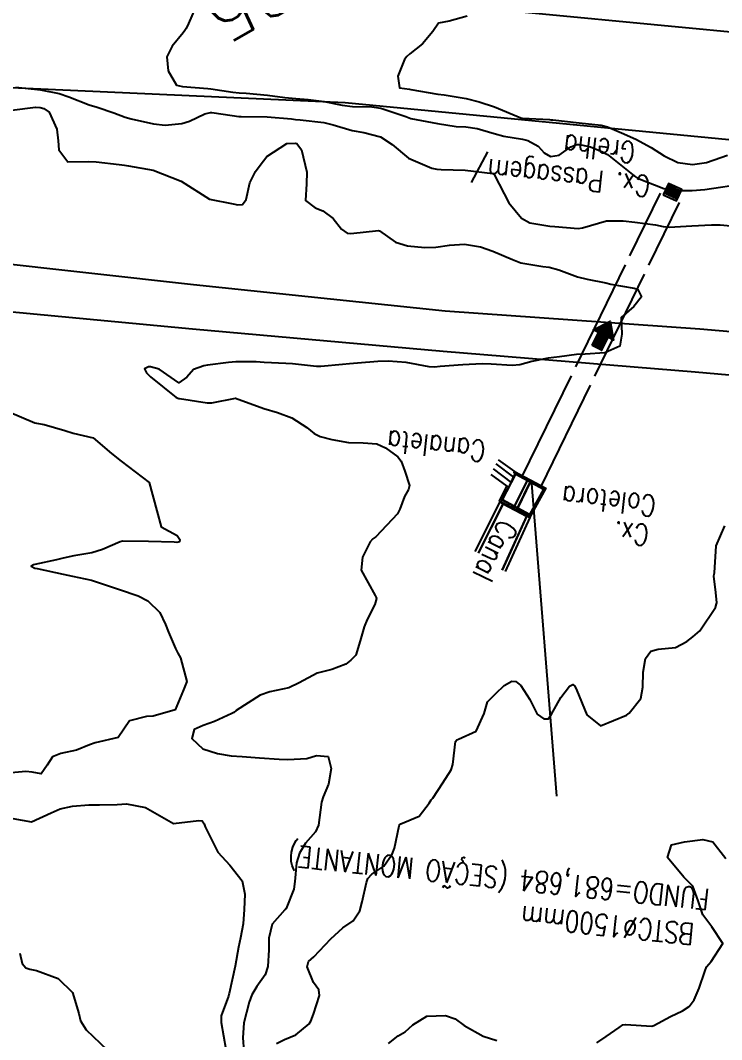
# Model space of a CAD drawing. Header units: metres. Extents: x 292545 to 299085, y 7450245 to 7463078.
# Drawn here: x 294047.5 to 294096.9, y 7462751.7 to 7462823.5 of the extents above; entities that cross this region are included whole.
import ezdxf
from ezdxf.enums import TextEntityAlignment as Align

# ---------------------------------------------------------------- set-up
doc = ezdxf.new("R2010")
doc.units = ezdxf.units.M
doc.linetypes.add('CONTINUO', pattern=[0])
doc.linetypes.add('TRACEJADO', pattern=[8.7, 8, -0.7])
for name, color, linetype in [('BUEIRO', 151, 'Continuous'), ('CAIXA', 45, 'Continuous'), ('CANAL', 151, 'Continuous'), ('CANALETA', 151, 'Continuous'), ('Cotas', 45, 'Continuous'), ('Curvas de Nivel 1m', 11, 'Continuous'), ('Curvas de Nivel 5m', 15, 'Continuous'), ('Linha Férrea', 20, 'Continuous'), ('TEXTO', 45, 'Continuous'), ('Vias Primárias', 230, 'Continuous')]:
    doc.layers.add(name, color=color, linetype=linetype)
doc.styles.add('ROMANS', font='romans', dxfattribs={"height": 0.2})
doc.styles.add('SIMPLEX', font='simplex', dxfattribs={"height": 0.2})
doc.styles.add('Style-STANDARD', font='STANDARD.shx')

msp = doc.modelspace()

# ---------------------------------------------------------------- hatches: boundary and pattern name
at = {"layer": 'TEXTO'}
msp.add_hatch(color=256, dxfattribs=at).paths.add_polyline_path([(294087.76, 7462800.555), (294088.219, 7462801.46), (294087.835, 7462801.654), (294089.038, 7462802.26), (294089.262, 7462800.932), (294088.878, 7462801.126), (294088.42, 7462800.221)])

# ---------------------------------------------------------------- linework, layer by layer
at = {"layer": 'BUEIRO', "linetype": 'TRACEJADO', "flags": 128}
for points in [[(294082.793, 7462791.227), (294092.57, 7462811.28)], [(294084.141, 7462790.569), (294093.918, 7462810.622)]]:
    msp.add_lwpolyline(points, dxfattribs=at)
at = {"layer": 'CAIXA', "linetype": 'CONTINUO'}
for points in [[(294092.779, 7462811.166, 684.36), (294093.709, 7462810.736, 684.36), (294094.083, 7462811.542, 684.356), (294093.152, 7462811.973, 684.404)], [(294082.359, 7462791.524, 685.935), (294084.428, 7462790.433, 685.938), (294083.416, 7462788.585, 685.937), (294081.381, 7462789.672, 685.81), (294081.883, 7462790.557, 685.825), (294082.059, 7462790.898, 685.515), (294082.226, 7462791.286, 685.507)]]:
    msp.add_polyline3d(points, close=True, dxfattribs=at)
for points in [[(294093.816, 7462810.966, 0), (294092.886, 7462811.397, 0)], [(294093.869, 7462811.081, 0), (294092.939, 7462811.512, 0)], [(294092.992, 7462811.627, 0), (294093.923, 7462811.197, 0)], [(294093.046, 7462811.742, 0), (294093.976, 7462811.312, 0)], [(294093.099, 7462811.858, 0), (294094.029, 7462811.427, 0)], [(294093.763, 7462810.851, 0), (294092.832, 7462811.282, 0)], [(294082.359, 7462791.524, 685.935), (294082.236, 7462791.593, 685.915), (294082.3, 7462791.662, 685.935), (294084.508, 7462790.503, 685.943), (294083.386, 7462788.447, 685.925), (294081.234, 7462789.573, 685.814), (294081.759, 7462790.646, 685.825)], [(294081.381, 7462789.672, 685.81), (294081.443, 7462789.679, 681.91), (294082.385, 7462791.494, 681.846)], [(294082.359, 7462791.524, 685.935), (294082.385, 7462791.494, 681.846), (294084.342, 7462790.438, 682.145)], [(294082.279, 7462789.192, 685.533), (294083.215, 7462791.072, 685.535)], [(294082.296, 7462789.183, 685.832), (294083.225, 7462791.067, 685.834)], [(294083.409, 7462790.97, 685.831), (294082.484, 7462789.083, 685.83)], [(294083.421, 7462790.964, 685.532), (294082.502, 7462789.073, 685.531)], [(294084.428, 7462790.433, 685.938), (294084.342, 7462790.438, 682.145), (294083.35, 7462788.656, 681.845)], [(294081.234, 7462789.573, 685.814), (294081.257, 7462789.539, 685.385), (294081.48, 7462789.427, 685.383), (294083.157, 7462788.541, 685.522), (294083.381, 7462788.43, 685.522), (294083.386, 7462788.447, 685.925)], [(294083.416, 7462788.585, 685.937), (294083.35, 7462788.656, 681.845), (294081.443, 7462789.679, 681.91)]]:
    msp.add_polyline3d(points, dxfattribs=at)
at = {"layer": 'CANAL', "linetype": 'CONTINUO'}
for points in [[(294081.257, 7462789.539, 685.385), (294079.503, 7462786.048, 685.55)], [(294081.48, 7462789.427, 685.383), (294079.726, 7462785.935, 685.55)], [(294081.486, 7462789.396, 684.229), (294079.74, 7462785.914, 684.401)], [(294081.48, 7462789.427, 685.383), (294081.486, 7462789.396, 684.229), (294083.129, 7462788.533, 683.652), (294083.157, 7462788.541, 685.522)], [(294083.129, 7462788.533, 683.652), (294081.391, 7462784.714, 684.4)], [(294083.157, 7462788.541, 685.522), (294081.42, 7462784.723, 685.556)], [(294083.381, 7462788.43, 685.522), (294081.648, 7462784.619, 685.556)]]:
    msp.add_polyline3d(points, dxfattribs=at)
at = {"layer": 'CANALETA', "linetype": 'CONTINUO'}
for points in [[(294080.982, 7462792.216, 685.527), (294082.226, 7462791.286, 685.507)], [(294081.149, 7462792.486, 685.89), (294082.3, 7462791.662, 685.935)], [(294080.627, 7462791.462, 685.96), (294081.759, 7462790.646, 685.825), (294081.883, 7462790.557, 685.825)], [(294080.781, 7462791.852, 685.485), (294082.059, 7462790.898, 685.515)]]:
    msp.add_polyline3d(points, dxfattribs=at)
at = {"layer": 'Curvas de Nivel 1m', "flags": 128}
for points, elevation in [([(294078.954, 7462823.741), (294077.7, 7462823.409), (294076.949, 7462823.249), (294076.541, 7462822.674), (294075.81, 7462821.801), (294074.919, 7462821.096), (294074.702, 7462820.906), (294074.549, 7462820.694), (294074.078, 7462819.521), (294074.19, 7462818.697), (294074.892, 7462818.608), (294074.984, 7462818.596), (294076.887, 7462818.261), (294077.348, 7462818.201), (294078.883, 7462817.949), (294079.802, 7462817.708), (294080.874, 7462817.354), (294082.742, 7462816.592), (294082.837, 7462816.565), (294082.863, 7462816.559), (294084.756, 7462816.465), (294084.862, 7462816.456), (294084.985, 7462816.445), (294086.86, 7462816.242), (294088.396, 7462816.065), (294088.857, 7462815.944), (294089.835, 7462815.528), (294090.849, 7462815.091), (294091.921, 7462814.489), (294092.837, 7462813.901), (294093.809, 7462813.441), (294094.831, 7462813.297), (294095.82, 7462813.453), (294096.837, 7462813.804), (294097.306, 7462813.955)], 684), ([(294047.16, 7462818.748), (294048.889, 7462818.56), (294050.203, 7462818.297), (294050.884, 7462818.059), (294052.319, 7462817.515), (294052.877, 7462817.34), (294054.056, 7462816.938), (294054.868, 7462816.632), (294055.275, 7462816.515), (294056.862, 7462816.168), (294057.674, 7462816.078), (294058.863, 7462816.191), (294059.385, 7462816.355), (294060.477, 7462816.864), (294060.874, 7462816.962), (294060.978, 7462816.963), (294061.771, 7462816.847), (294062.871, 7462816.672), (294063.027, 7462816.672), (294064.871, 7462816.662), (294066.584, 7462816.508), (294066.86, 7462816.473), (294067.2, 7462816.436), (294068.858, 7462816.267), (294069.506, 7462816.103), (294070.852, 7462815.696), (294071.675, 7462815.551), (294072.848, 7462815.24), (294073.672, 7462814.702), (294074.834, 7462813.757), (294076.463, 7462813.037), (294076.826, 7462812.971), (294077.119, 7462812.959), (294078.826, 7462812.904), (294080.773, 7462812.671), (294080.823, 7462812.652), (294080.852, 7462812.62), (294080.886, 7462812.555), (294081.906, 7462810.609), (294082.782, 7462809.523), (294083.378, 7462809.19), (294084.777, 7462808.96), (294085.134, 7462808.924), (294086.775, 7462808.801), (294087.079, 7462808.849), (294088.781, 7462809.327), (294089.959, 7462809.33), (294090.78, 7462809.239), (294092.22, 7462809.044), (294092.777, 7462808.929), (294093.199, 7462808.896), (294094.778, 7462808.982), (294096.165, 7462809.05), (294096.779, 7462809.059), (294098.281, 7462808.912)], 686), ([(294046.874, 7462817.118), (294048.548, 7462817.332), (294048.876, 7462817.322), (294049.135, 7462817.256), (294049.506, 7462816.99), (294050.044, 7462815.793), (294050.151, 7462814.98), (294050.187, 7462814.331), (294050.828, 7462813.485), (294052.272, 7462813.512), (294052.828, 7462813.498), (294054.448, 7462813.312), (294054.826, 7462813.258), (294055.106, 7462813.206), (294056.823, 7462812.9), (294058.812, 7462812.124), (294060.793, 7462810.86), (294062.478, 7462810.523), (294062.789, 7462810.457), (294063.128, 7462810.488), (294063.387, 7462810.824), (294063.634, 7462811.998), (294064.035, 7462812.818), (294064.379, 7462813.263), (294064.833, 7462813.866), (294066.259, 7462814.789), (294066.843, 7462814.807), (294066.965, 7462814.779), (294067.285, 7462814.329), (294067.655, 7462812.772), (294067.642, 7462811.94), (294067.577, 7462810.772), (294068.256, 7462810.237), (294068.786, 7462810.036), (294069.518, 7462809.49), (294070.095, 7462808.747), (294070.496, 7462808.469), (294070.77, 7462808.437), (294072.709, 7462808.648), (294072.772, 7462808.626), (294073.899, 7462807.833), (294074.762, 7462807.582), (294075.977, 7462807.462), (294076.761, 7462807.472), (294077.715, 7462807.608), (294078.763, 7462807.695), (294079.892, 7462807.499), (294080.759, 7462807.198), (294082.144, 7462806.606), (294082.741, 7462806.364), (294084.288, 7462806.127), (294084.738, 7462806.08), (294085.422, 7462805.878), (294086.731, 7462805.387), (294087.415, 7462805.225), (294088.727, 7462804.954), (294089.077, 7462804.875), (294090.724, 7462804.598), (294090.981, 7462804.497), (294091.242, 7462803.97), (294090.711, 7462803.301), (294089.814, 7462802.513), (294089.857, 7462801.341), (294089.707, 7462800.514), (294088.668, 7462800.041), (294087.271, 7462799.94), (294086.667, 7462799.918), (294085.465, 7462799.762), (294084.664, 7462799.648), (294083.506, 7462799.432), (294082.659, 7462799.197), (294082.128, 7462799.135), (294080.659, 7462799.24), (294080.02, 7462799.266), (294078.658, 7462799.186), (294077.065, 7462799.072), (294076.656, 7462799.026), (294076.278, 7462799.052), (294074.66, 7462799.351), (294073.395, 7462799.443), (294072.66, 7462799.417), (294071.241, 7462799.314), (294070.658, 7462799.265), (294070.185, 7462799.219), (294068.658, 7462799.067), (294068.348, 7462799.074), (294066.66, 7462799.247), (294066.181, 7462799.274), (294064.661, 7462799.352), (294064.089, 7462799.388), (294062.661, 7462799.399), (294062.137, 7462799.362), (294060.658, 7462799.17), (294060.395, 7462799.125), (294059.686, 7462798.87), (294059.213, 7462798.309), (294058.643, 7462797.931), (294057.249, 7462798.894), (294056.655, 7462799.05), (294056.513, 7462799.044), (294056.228, 7462798.906), (294056.367, 7462798.621), (294056.647, 7462798.347), (294058.454, 7462796.882), (294058.632, 7462796.827), (294058.699, 7462796.813), (294060.628, 7462796.509), (294060.971, 7462796.512), (294062.633, 7462796.83), (294064.623, 7462796.122), (294065.584, 7462795.835), (294066.613, 7462795.449), (294067.653, 7462794.774), (294068.182, 7462794.35), (294068.597, 7462794.144), (294069.417, 7462793.929), (294070.593, 7462793.717), (294071.637, 7462793.685), (294072.592, 7462793.619), (294073.216, 7462793.337), (294074.082, 7462792.698), (294074.298, 7462792.412), (294074.573, 7462791.694), (294074.898, 7462790.687), (294074.836, 7462790.41), (294074.551, 7462789.909), (294074.219, 7462789.013), (294074.04, 7462788.697), (294072.517, 7462787.082), (294072.317, 7462786.92), (294072.125, 7462786.724), (294071.583, 7462785.643), (294071.484, 7462784.73), (294072.465, 7462782.931), (294072.548, 7462782.803), (294072.57, 7462782.718), (294072.459, 7462782.312), (294071.922, 7462781.251), (294071.706, 7462780.727), (294071.412, 7462779.746), (294071.107, 7462778.733), (294070.77, 7462778.376), (294070.407, 7462778.11), (294069.424, 7462777.729), (294068.4, 7462777.474), (294067.12, 7462776.779), (294066.389, 7462776.441), (294065.047, 7462776.143), (294064.384, 7462775.914), (294062.688, 7462774.835), (294062.51, 7462774.699), (294062.37, 7462774.62), (294061.152, 7462774.061), (294060.357, 7462773.783), (294059.725, 7462773.494), (294059.565, 7462772.868), (294060.336, 7462772.137), (294061.375, 7462771.807), (294062.331, 7462771.652), (294063.094, 7462771.592), (294064.33, 7462771.511), (294065.716, 7462771.409), (294066.329, 7462771.373), (294067.659, 7462771.447), (294068.332, 7462771.677), (294069.166, 7462771.592), (294069.377, 7462770.754), (294069.198, 7462769.643), (294068.802, 7462768.763), (294068.685, 7462768.376), (294068.479, 7462766.767), (294068.268, 7462766.286), (294067.557, 7462765.48), (294067.139, 7462764.781), (294066.929, 7462764.097), (294066.826, 7462762.784), (294066.754, 7462762.249), (294066.204, 7462760.899), (294066.166, 7462760.828), (294066.121, 7462760.791), (294065.208, 7462759.785), (294064.976, 7462758.802), (294064.986, 7462757.986), (294064.909, 7462756.802), (294064.725, 7462756.226), (294064.139, 7462755.388), (294063.796, 7462754.815), (294063.601, 7462754.292), (294063.227, 7462752.823), (294063.159, 7462751.768), (294063.223, 7462750.829)], 687), ([(294046.622, 7462795.907), (294048.502, 7462795.113), (294048.614, 7462795.079), (294049.151, 7462794.995), (294050.607, 7462794.559), (294051.205, 7462794.37), (294052.599, 7462794.049), (294053.904, 7462792.937), (294054.578, 7462792.411), (294056.563, 7462790.91), (294057.1, 7462788.902), (294057.407, 7462787.782), (294058.516, 7462787.16), (294058.724, 7462786.878), (294058.68, 7462786.71), (294058.511, 7462786.675), (294058.313, 7462786.685), (294056.511, 7462786.74), (294054.677, 7462786.763), (294054.511, 7462786.728), (294053.263, 7462786.184), (294052.503, 7462785.95), (294051.254, 7462785.722), (294050.499, 7462785.568), (294050.026, 7462785.456), (294048.494, 7462785.125), (294048.396, 7462785.099), (294048.236, 7462785.003), (294048.491, 7462784.871), (294048.659, 7462784.829), (294050.485, 7462784.433), (294051.147, 7462784.306), (294052.479, 7462784.021), (294053.836, 7462783.573), (294054.469, 7462783.356), (294055.772, 7462782.917), (294056.459, 7462782.566), (294057.299, 7462781.745), (294057.714, 7462780.891), (294057.91, 7462780.361), (294058.418, 7462779.194), (294058.573, 7462778.878), (294058.75, 7462778.536), (294059.199, 7462776.872), (294058.969, 7462776.293), (294058.373, 7462774.88), (294056.839, 7462774.43), (294056.365, 7462774.405), (294055.169, 7462774.114), (294054.369, 7462772.93), (294052.738, 7462772.547), (294052.338, 7462772.411), (294051.422, 7462772.052), (294050.331, 7462771.799), (294049.745, 7462771.57), (294049.366, 7462770.99), (294048.932, 7462770.378), (294048.318, 7462770.485), (294047.857, 7462770.546), (294046.317, 7462770.401)], 688), ([(294065.518, 7462751.369), (294066.096, 7462751.67), (294066.891, 7462751.992), (294067.824, 7462752.773), (294067.939, 7462752.947), (294068.12, 7462753.437), (294068.557, 7462754.764), (294068.519, 7462755.147), (294068.142, 7462755.682), (294067.688, 7462756.775), (294067.786, 7462757.147), (294068.164, 7462757.486), (294069.362, 7462758.752), (294070.191, 7462759.527), (294070.921, 7462760.008), (294071.4, 7462760.728), (294071.572, 7462761.363), (294071.855, 7462762.724), (294071.959, 7462762.991), (294072.232, 7462763.318), (294073.081, 7462763.871), (294073.678, 7462764.706), (294073.829, 7462765.132), (294074.166, 7462766.701), (294074.194, 7462766.781), (294074.275, 7462766.863), (294075.575, 7462767.386), (294076.289, 7462768.316), (294076.421, 7462768.539), (294076.543, 7462768.668), (294077.233, 7462769.737), (294077.834, 7462770.655), (294077.956, 7462771.024), (294078.141, 7462772.652), (294078.232, 7462772.763), (294078.345, 7462772.817), (294079.599, 7462773.386), (294080.157, 7462774.623), (294080.381, 7462775.45), (294080.969, 7462776.032), (294081.575, 7462776.608), (294082.106, 7462776.893), (294082.396, 7462776.882), (294082.729, 7462776.597), (294083.365, 7462775.608), (294083.902, 7462774.585), (294084.368, 7462774.239), (294084.684, 7462774.26), (294084.907, 7462774.572), (294085.563, 7462775.741), (294086.175, 7462776.553), (294086.394, 7462776.67), (294086.536, 7462776.549), (294086.684, 7462776.253), (294087.386, 7462774.54), (294088.361, 7462773.763), (294090.191, 7462774.503), (294090.365, 7462774.639), (294091.201, 7462775.671), (294091.333, 7462776.491), (294091.357, 7462777.537), (294091.517, 7462778.489), (294091.891, 7462779.015), (294092.423, 7462779.161), (294093.629, 7462779.264), (294094.431, 7462779.695), (294094.854, 7462780.037), (294095.358, 7462780.446), (294096.459, 7462782.084), (294096.538, 7462782.353), (294096.541, 7462782.429), (294096.47, 7462783.159), (294096.341, 7462784.292), (294096.363, 7462784.432), (294096.382, 7462784.534), (294096.513, 7462786.43), (294097.112, 7462787.839)], 687), ([(294046.278, 7462767.353), (294048.273, 7462767), (294049.643, 7462767.626), (294050.287, 7462767.909), (294051.155, 7462768.106), (294052.291, 7462768.193), (294053.054, 7462768.186), (294054.292, 7462768.22), (294054.946, 7462768.271), (294056.289, 7462768.013), (294058.273, 7462766.88), (294060.058, 7462767.08), (294060.276, 7462767.072), (294060.424, 7462766.858), (294060.487, 7462766.641), (294061.384, 7462764.849), (294062.239, 7462763.935), (294063.106, 7462762.827), (294063.289, 7462761.899), (294063.237, 7462760.824), (294063.184, 7462759.816), (294062.993, 7462758.828), (294062.843, 7462758.16), (294062.609, 7462756.833), (294062.192, 7462754.897), (294062.176, 7462754.839), (294062.132, 7462754.719), (294061.637, 7462753.325), (294061.619, 7462752.845), (294061.952, 7462750.974)], 688), ([(294088.092, 7462751.43), (294088.755, 7462751.864), (294089.672, 7462752.514), (294089.931, 7462752.687), (294090.106, 7462752.726), (294091.982, 7462752.605), (294092.105, 7462752.636), (294093.293, 7462753.291), (294094.121, 7462753.679), (294094.598, 7462753.983), (294094.958, 7462754.452), (294095.306, 7462755.284), (294095.711, 7462756.444), (294095.829, 7462756.771), (294096.16, 7462757.165), (294096.976, 7462758.428), (294096.19, 7462759.607), (294095.553, 7462760.447), (294095.239, 7462761.423), (294094.85, 7462762.454), (294094.232, 7462763.094), (294093.084, 7462764.472), (294093.351, 7462765.38), (294094.264, 7462765.583), (294095.572, 7462765.747), (294096.264, 7462765.582), (294097.18, 7462764.421)], 688), ([(294047.43, 7462757.745), (294047.61, 7462757.008), (294047.86, 7462756.715), (294048.149, 7462756.615), (294048.622, 7462756.522), (294050.143, 7462755.964), (294051.147, 7462754.97), (294051.588, 7462753.496), (294051.723, 7462752.964), (294052.103, 7462752.331), (294053.585, 7462750.937)], 689), ([(294073.426, 7462751.373), (294074.101, 7462751.912), (294074.595, 7462752.203), (294075.128, 7462752.685), (294076.119, 7462753.298), (294077.426, 7462753.344), (294078.11, 7462753.11), (294078.745, 7462752.644), (294080.095, 7462751.886), (294081.059, 7462751.582)], 688)]:
    msp.add_lwpolyline(points, dxfattribs=dict(at, elevation=elevation))
at = {"layer": 'Curvas de Nivel 5m', "elevation": 685, "flags": 128}
msp.add_lwpolyline([(294060.036, 7462824.864), (294059.313, 7462823.241), (294059.171, 7462822.877), (294059.075, 7462822.744), (294058.938, 7462822.581), (294058.177, 7462821.634), (294057.797, 7462820.891), (294057.888, 7462819.905), (294058.486, 7462818.884), (294058.892, 7462818.807), (294060.682, 7462818.644), (294060.891, 7462818.623), (294062.447, 7462818.395), (294062.888, 7462818.35), (294063.396, 7462818.316), (294064.887, 7462818.18), (294066.117, 7462818.023), (294066.88, 7462817.948), (294067.762, 7462817.889), (294068.878, 7462817.745), (294070.14, 7462817.481), (294070.873, 7462817.389), (294072.231, 7462817.361), (294072.871, 7462817.266), (294074.63, 7462816.692), (294074.862, 7462816.596), (294075, 7462816.55), (294076.858, 7462816.19), (294078.194, 7462815.987), (294078.856, 7462815.956), (294079.652, 7462815.835), (294080.852, 7462815.481), (294081.542, 7462815.302), (294082.848, 7462815.074), (294083.234, 7462814.981), (294083.951, 7462814.583), (294084.387, 7462814.125), (294084.836, 7462813.856), (294085.446, 7462813.955), (294086.268, 7462814.556), (294086.695, 7462814.701), (294086.844, 7462814.703), (294086.981, 7462814.684), (294087.639, 7462814.538), (294088.505, 7462814.191), (294088.838, 7462813.998), (294090.716, 7462812.501), (294090.822, 7462812.428), (294090.969, 7462812.35), (294092.81, 7462811.622), (294093.793, 7462811.48), (294094.808, 7462811.473), (294095.708, 7462811.543), (294096.812, 7462811.704), (294097.439, 7462811.798)], dxfattribs=at)
at = {"layer": 'Linha Férrea', "linetype": 'Continuous'}
for points in [[(293810.687, 7462782.772), (293828.534, 7462786.666), (293844.429, 7462789.102), (293862.048, 7462793.171), (293885.031, 7462797.522), (293897.107, 7462799.82), (293915.001, 7462803.186), (293929.207, 7462805.399), (293947.856, 7462807.715), (293966.89, 7462809.167), (293981.7, 7462809.644), (294015.999, 7462808.683), (294026.69, 7462807.882), (294036.312, 7462807.007), (294044.903, 7462806.482), (294059.686, 7462804.85), (294077.405, 7462802.981), (294095.345, 7462801.734), (294114.706, 7462800.067)], [(293801.633, 7462774.869), (293830.211, 7462781.247), (293862.671, 7462788.483), (293885.788, 7462793.468), (293897.808, 7462796.005), (293915.525, 7462799.187), (293929.667, 7462801.256), (293948.227, 7462803.555), (293966.921, 7462804.896), (293981.806, 7462805.356), (294015.861, 7462804.803), (294026.459, 7462804.217), (294036.094, 7462803.539), (294044.903, 7462803.108), (294059.597, 7462801.731), (294077.266, 7462800.141), (294095.035, 7462798.704), (294114.742, 7462796.958)]]:
    msp.add_lwpolyline(points, dxfattribs=at)
at = {"layer": 'TEXTO', "linetype": 'CONTINUO', "flags": 128}
for points in [[(294088.817, 7462801.006), (294088.496, 7462801.987)], [(294088.884, 7462801.123), (294088.586, 7462802.032)], [(294089.011, 7462801.059), (294088.677, 7462802.078)], [(294089.137, 7462800.995), (294088.767, 7462802.123)], [(294089.26, 7462800.939), (294088.857, 7462802.169)], [(294089.149, 7462801.599), (294088.948, 7462802.214)], [(294087.864, 7462801.668), (294087.875, 7462801.634)], [(294087.954, 7462801.714), (294088.001, 7462801.57)], [(294088.044, 7462801.759), (294088.127, 7462801.506)], [(294088.562, 7462800.501), (294088.135, 7462801.805)], [(294088.498, 7462800.375), (294088.173, 7462801.369)], [(294088.626, 7462800.628), (294088.225, 7462801.85)], [(294088.69, 7462800.754), (294088.315, 7462801.896)], [(294088.754, 7462800.88), (294088.406, 7462801.941)], [(294087.789, 7462800.611), (294087.817, 7462800.526)], [(294087.853, 7462800.738), (294087.943, 7462800.462)], [(294087.917, 7462800.864), (294088.07, 7462800.398)], [(294087.981, 7462800.99), (294088.196, 7462800.334)], [(294088.322, 7462800.27), (294088.045, 7462801.116)], [(294088.434, 7462800.249), (294088.109, 7462801.242)]]:
    msp.add_lwpolyline(points, dxfattribs=at)
at = {"layer": 'TEXTO', "linetype": 'CONTINUO'}
msp.add_polyline3d([(294087.76, 7462800.555, 0), (294088.219, 7462801.46, 0), (294087.835, 7462801.654, 0), (294089.038, 7462802.26, 0), (294089.262, 7462800.932, 0), (294088.878, 7462801.126, 0), (294088.42, 7462800.221, 0)], close=True, dxfattribs=at)
msp.add_polyline3d([(294083.5, 7462790.839, 0), (294085.263, 7462768.803, 0)], dxfattribs=at)
at = {"layer": 'TEXTO'}
msp.add_point((294088.42, 7462800.221), dxfattribs=at)
at = {"layer": 'Vias Primárias'}
for points in [[(293780.907, 7462797.415), (293828.822, 7462805.113, 0.279429), (293840.058, 7462813.738), (293869.238, 7462858.236), (293894.881, 7462895.586), (293907.522, 7462914.093, -0.045364), (293926.673, 7462931.697, -0.031186), (293934.499, 7462938.189), (293938.037, 7462930.599), (293922.639, 7462918.325, 0.103461), (293911.87, 7462906.789, 0.591296), (293918.245, 7462891.434, -0.005723), (293939.151, 7462892.839), (293940.185, 7462885.881), (293900.41, 7462883.066, 0.284351), (293890.656, 7462876.033), (293860.519, 7462831.307, -0.026992), (293858.613, 7462825.699, 0.52787), (293869.151, 7462813.312, -0.008945), (293895.167, 7462820.027, -0.02042), (293934.291, 7462827.604, -0.024127), (294015.446, 7462829.792, 0.002829), (294044.903, 7462827.698), (294139.341, 7462818.654)], [(293044.903, 7462779.523, 0.047074), (293073.854, 7462775.284, 0.064852), (293113.583, 7462773.071, 0.026219), (293159.088, 7462771.016, -0.001975), (293243.861, 7462767.167), (293350.891, 7462760.3), (293407.856, 7462758.602), (293438.406, 7462760.594), (293551.983, 7462766.74), (293631.258, 7462770.6), (293709.401, 7462780.501), (293766.934, 7462787.485), (293814.938, 7462795.125), (293877.162, 7462807.598), (293928.993, 7462820.468, -0.022133), (294018.089, 7462821.584, -0.018306), (294044.903, 7462818.821), (294070.355, 7462817.674), (294154.858, 7462809.488), (294217.56, 7462801.675), (294256.98, 7462791.42)]]:
    msp.add_lwpolyline(points, format="xyb", dxfattribs=at)

# ---------------------------------------------------------------- texts
at = {"layer": 'Cotas', "style": 'Style-STANDARD'}
msp.add_text('685', height=4, rotation=209.79798, dxfattribs=at).set_placement((294064.909, 7462825.709, 685), align=Align.MIDDLE_CENTER)
at = {"layer": 'TEXTO', "width": 0.8}
for s, height, rotation, style, p in [('Grelha', 1.5, 174, 'ROMANS', (294090.855, 7462814.872, -685)), ('Cx. Passagem/', 1.5, 174, 'ROMANS', (294091.924, 7462812.488)), ('112', 0.075, 63.14579, 'SIMPLEX', (294088.112, 7462801.162)), ('Canaleta', 1.5, 174, 'ROMANS', (294080.315, 7462793.831)), ('Coletora', 1.5, 174, 'ROMANS', (294092.321, 7462789.965)), ('Canal', 1.5, 243.73163, 'ROMANS', (294081.255, 7462788.371)), ('Cx.', 1.5, 174, 'ROMANS', (294091.83, 7462787.905)), ('FUNDO=681,684 (SEÇÃO MONTANTE)', 1.5, 174, 'ROMANS', (294096.089, 7462762.254)), ('BSTCØ1500mm', 1.5, 174, 'ROMANS', (294095.023, 7462759.805))]:
    msp.add_text(s, height=height, rotation=rotation, dxfattribs=dict(at, style=style)).set_placement(p)

doc.saveas('drawing.dxf')
